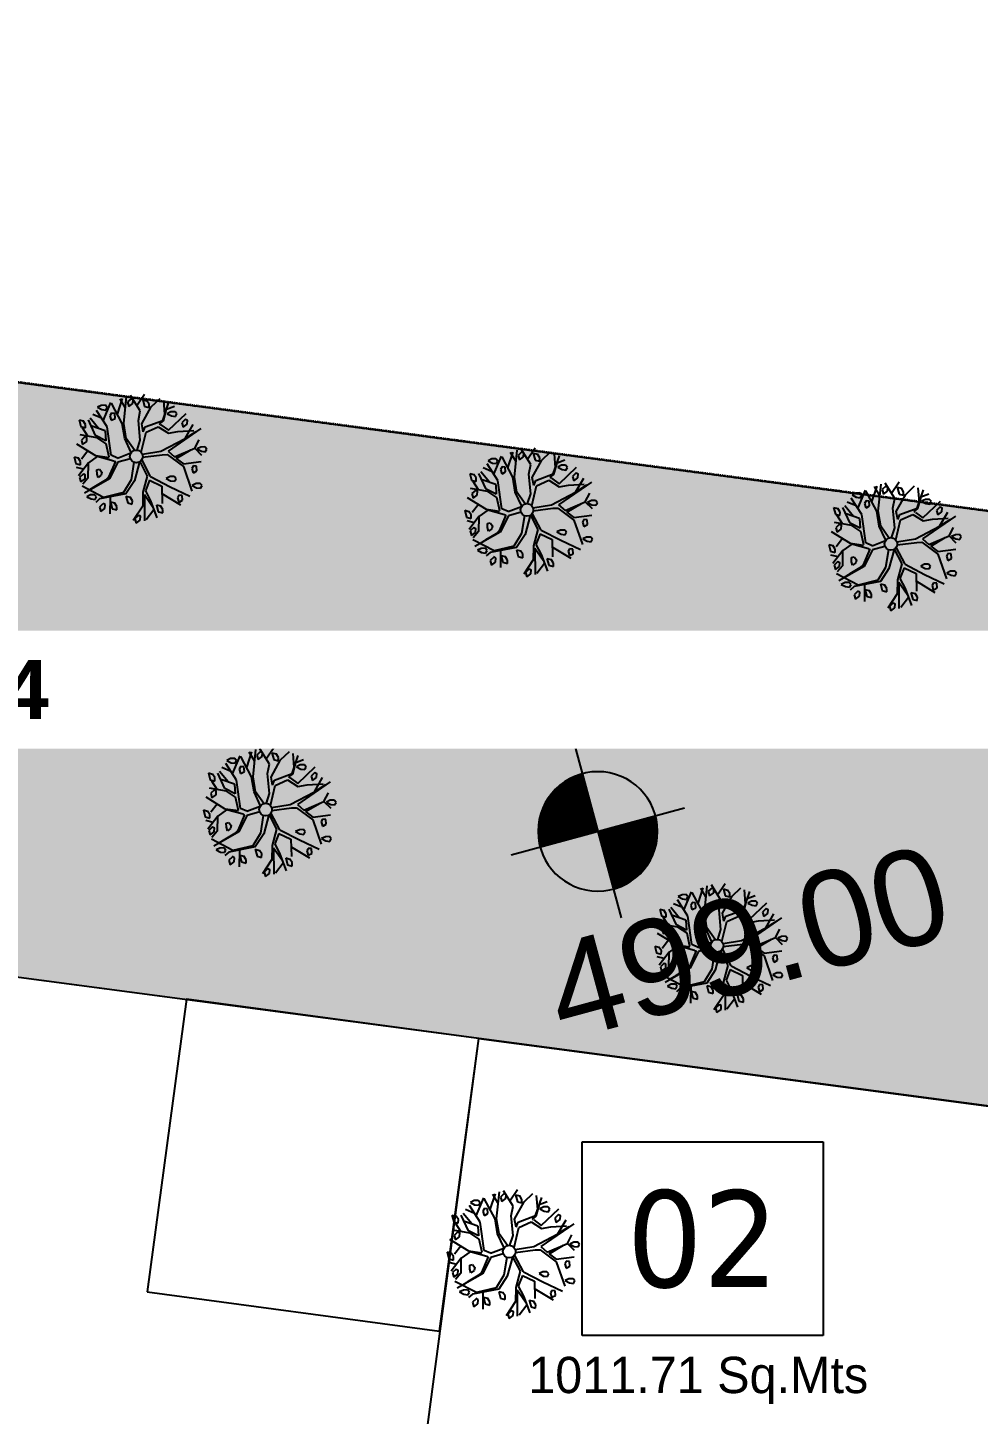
# Model space of a CAD drawing. Header units: millimetres. Extents: x -179928 to 528275, y -469666 to 511935.
# Drawn here: x 23532 to 43175, y 118033 to 146683 of the extents above; entities that cross this region are included whole.
import ezdxf
from ezdxf import colors
from ezdxf.entities.mleader import LeaderData, LeaderLine
from ezdxf.math import Vec2, Vec3

# ---------------------------------------------------------------- set-up
doc = ezdxf.new("R2010")
doc.units = ezdxf.units.MM
doc.linetypes.add('DASHDOT', pattern=[25.4, 12.7, -6.35, 0, -6.35])
for name, color, linetype in [('ad-Client road levels', 1, 'Continuous'), ('ad-Lvl-Entance road', 4, 'Continuous'), ('ad-Parking', 2, 'Continuous'), ('ad-Plot Areas-Sq.Mts', 7, 'Continuous'), ('ad-Plot Numbers', 7, 'Continuous'), ('ad-Road', 2, 'Continuous'), ('ad-Road Hatch', 8, 'Continuous')]:
    doc.layers.add(name, color=color, linetype=linetype)
doc.layers.add('ad-Plot Boundary', color=6, linetype='Continuous', true_color=0xff00ff)
doc.layers.add('ad-Site Boundary', color=1, linetype='DASHDOT', lineweight=35, true_color=0xff0000)
doc.styles.add('$0$grid_text', font='verdana.ttf', dxfattribs={"width": 0.9})
doc.styles.add('ARIAL', font='arial.ttf')
doc.styles.add('MtX_Century_Gothic', font='GOTHIC.TTF')
doc.styles.get("Standard").update_dxf_attribs({"font": 'arial.ttf'})

# ---------------------------------------------------------------- blocks, each defined once
blk = doc.blocks.new('Site boundary')
at = {"layer": 'ad-Site Boundary', "ltscale": 1.5}
blk.add_lwpolyline([(173109, 119497), (138698, 124061), (22116, 139516), (8441, 142366), (-3, 144081)], dxfattribs=at)
blk = doc.blocks.new('A$Cbbea0351')
at = {"layer": 'ad-Plot Numbers', "linetype": 'Continuous', "insert": (-330095, -344972), "char_height": 2000, "width": 2981.72, "attachment_point": 5, "style": '$0$grid_text', "bg_fill": 19, "box_fill_scale": 1.5, "bg_fill_color": 257, "bg_fill_transparency": 0}
blk.add_mtext('02', dxfattribs=at)
at = {"layer": 'ad-Plot Areas-Sq.Mts', "linetype": 'Continuous', "insert": (-330189, -347882), "char_height": 750, "width": 7305.59, "attachment_point": 5, "style": 'MtX_Century_Gothic', "bg_fill": 3, "box_fill_scale": 1.5, "bg_fill_color": 257, "bg_fill_transparency": 0}
blk.add_mtext('1011.71 Sq.Mts', dxfattribs=at)
blk = doc.blocks.new('Plot Numbers')
at = {"ltscale": 5}
blk.add_blockref('A$Cbbea0351', (367577, 466614), dxfattribs=at)
blk = doc.blocks.new('A$C4fb60e89')
at = {"layer": 'ad-Road Hatch', "ltscale": 5, "transparency": 33554687}
h = blk.add_hatch(dxfattribs=at)
h.set_pattern_fill('AR-HBONE', color=256, scale=15)
h.set_pattern_definition([(45, (-193247.7, -428758.8), (0, 2155.2615), [4572, -1524]), (135, (-192170.1, -427681.1), (2e-13, 2155.2615), [4572, -1524])])
h.paths.add_polyline_path([(175594, -250241), (169178, -249341), (167473, -249057), (167473, -138694), (101313, -138694), (101313, -199954), (101308, -237995), (101040, -268291), (101008, -280968), (101066, -293684), (101243, -311127), (100910, -319344), (100949, -333937), (100669, -366960), (100727, -390983), (100669, -404586), (100538, -420418), (100467, -428759), (92426, -427265), (92163, -427209), (92163, -321454), (24803, -321454), (24803, -412961), (15653, -411029), (15654, -321452), (-19535, -321452), (-34427, -319477), (-65207, -315395), (-171770, -301268), (-185854, -298333), (-193248, -296832), (-193244, -292908), (-191914, -285219), (-191839, -284679), (-183397, -286393), (-169723, -289243), (-53141, -304698), (-18730, -309262), (15653, -309262), (15653, 703), (24803, 1115), (24803, -129544), (92163, -129544), (92163, 15133), (101313, 17713), (101313, -129544), (167473, -129544), (167473, 35552), (175738, 37855), (175849, 28595), (175836, 25947), (175777, 14040), (175855, 2316), (175660, -18036), (175731, -34039), (175718, -46839), (175673, -63402), (175816, -82072), (175542, -106356), (175490, -124641), (175575, -145019), (175731, -168892), (175797, -181269), (175797, -192667), (175744, -208200), (175829, -223277), (175888, -234871)])
h.paths.add_polyline_path([(24803, -309264), (92163, -309264), (92163, -138694), (24803, -138694)], flags=16)
at = {"layer": 'ad-Road', "ltscale": 5}
blk.add_lwpolyline([(-34427, -319477), (-65207, -315395), (-171770, -301268), (-185854, -298333), (-193248, -296832), (-193244, -292908), (-191914, -285219), (-191839, -284679), (-183397, -286393), (-169723, -289243), (-53141, -304698), (-18730, -309262)], dxfattribs=at)
blk = doc.blocks.new('zw$A88E')
at = {"layer": 'ad-Plot Boundary', "ltscale": 5}
for points in [[(-368986, -334687), (-368989, -337740), (-371134, -349465), (-373560, -367195), (-338868, -372204), (-334720, -340818), (-347508, -339123), (-361592, -336188), (-368986, -334687)], [(-334720, -340818), (-303171, -345001), (-307365, -376729), (-327072, -373827), (-338868, -372204)]]:
    blk.add_lwpolyline(points, close=True, dxfattribs=at)
blk = doc.blocks.new('zw$944D')
at = {"layer": 'ad-Parking', "ltscale": 5}
blk.add_lwpolyline([(0, 0), (6100, 0), (6100, 6100), (0, 6100)], close=True, dxfattribs=at)
blk = doc.blocks.new('zw$2786')
at = {"layer": 'ad-Parking', "ltscale": 5, "rotation": 352.3389705330779}
blk.add_blockref('zw$944D', (-153946, -227439), dxfattribs=at)
blk = doc.blocks.new("Plot's Boundary")
at = {"layer": 'ad-Road', "ltscale": 5}
blk.add_blockref('A$C4fb60e89', (191839, 428759), dxfattribs=at)
at = {"layer": 'ad-Parking', "ltscale": 5}
blk.add_blockref('zw$2786', (179944, 348002), dxfattribs=at)
at = {"layer": 'ad-Plot Boundary', "ltscale": 5}
blk.add_blockref('zw$A88E', (367577, 466614), dxfattribs=at)
blk = doc.blocks.new('ERFWEF')
at = {"color": 219, "linetype": 'Continuous', "true_color": 0x642165}
for p, q in [((260795.741, 1945739.867), (260795.655, 1945739.85)), ((260795.655, 1945739.85), (260795.728, 1945739.781)), ((260795.695, 1945739.551), (260795.948, 1945739.873)), ((260795.823, 1945739.846), (260795.741, 1945739.867)), ((260795.848, 1945739.791), (260795.823, 1945739.846)), ((260796.061, 1945739.39), (260795.955, 1945739.855)), ((260796.013, 1945739.602), (260796.202, 1945739.889)), ((260796.09, 1945739.382), (260796.294, 1945739.908)), ((260796.204, 1945739.695), (260796.149, 1945739.895)), ((260796.378, 1945739.844), (260796.284, 1945739.793)), ((260796.378, 1945739.844), (260796.41, 1945739.814)), ((260796.487, 1945739.548), (260796.379, 1945739.903)), ((260796.383, 1945739.735), (260796.41, 1945739.814)), ((260796.45, 1945739.671), (260796.665, 1945739.854)), ((260795.22, 1945739.7), (260795.218, 1945739.554)), ((260795.218, 1945739.554), (260795.303, 1945739.505)), ((260795.22, 1945739.7), (260795.296, 1945739.656)), ((260795.324, 1945739.573), (260795.296, 1945739.656)), ((260795.303, 1945739.505), (260795.324, 1945739.573)), ((260795.465, 1945739.298), (260795.405, 1945739.649)), ((260795.567, 1945739.414), (260795.45, 1945739.67)), ((260795.678, 1945739.608), (260795.52, 1945739.734)), ((260795.743, 1945739.406), (260795.621, 1945739.793)), ((260795.728, 1945739.781), (260795.805, 1945739.749)), ((260795.805, 1945739.749), (260795.848, 1945739.791)), ((260795.901, 1945739.654), (260795.857, 1945739.612)), ((260795.857, 1945739.612), (260795.859, 1945739.517)), ((260795.879, 1945739.519), (260795.945, 1945739.534)), ((260795.963, 1945739.631), (260795.901, 1945739.654)), ((260795.945, 1945739.534), (260795.963, 1945739.631)), ((260796.284, 1945739.793), (260796.286, 1945739.698)), ((260796.286, 1945739.698), (260796.383, 1945739.735)), ((260796.398, 1945739.366), (260796.487, 1945739.548)), ((260796.447, 1945739.279), (260796.731, 1945739.57)), ((260796.597, 1945739.758), (260796.596, 1945739.612)), ((260796.596, 1945739.612), (260796.68, 1945739.563)), ((260796.597, 1945739.758), (260796.674, 1945739.714)), ((260796.701, 1945739.631), (260796.674, 1945739.714)), ((260796.68, 1945739.563), (260796.701, 1945739.631)), ((260796.731, 1945739.57), (260796.95, 1945739.689)), ((260796.884, 1945739.235), (260797.107, 1945739.562)), ((260796.96, 1945739.347), (260797.014, 1945739.629)), ((260795.249, 1945739.334), (260795.155, 1945739.283)), ((260795.155, 1945739.283), (260795.157, 1945739.188)), ((260795.482, 1945739.241), (260795.158, 1945739.395)), ((260795.307, 1945739.324), (260795.246, 1945739.519)), ((260795.249, 1945739.334), (260795.281, 1945739.303)), ((260795.254, 1945739.225), (260795.281, 1945739.303)), ((260795.679, 1945739.339), (260795.436, 1945739.503)), ((260795.638, 1945739.139), (260795.465, 1945739.298)), ((260795.632, 1945739.072), (260795.482, 1945739.241)), ((260795.679, 1945739.339), (260795.638, 1945739.139)), ((260795.667, 1945738.818), (260795.743, 1945739.406)), ((260795.859, 1945739.517), (260795.879, 1945739.519)), ((260796.028, 1945739.079), (260796.061, 1945739.39)), ((260796.057, 1945739.07), (260796.09, 1945739.382)), ((260796.328, 1945738.961), (260796.398, 1945739.366)), ((260796.432, 1945739.111), (260796.447, 1945739.279)), ((260796.5, 1945739.201), (260796.884, 1945739.235)), ((260796.895, 1945739.22), (260797.022, 1945739.435)), ((260796.945, 1945739.007), (260797.386, 1945739.246)), ((260797.094, 1945739.363), (260797.008, 1945739.345)), ((260797.008, 1945739.345), (260797.082, 1945739.276)), ((260797.019, 1945739.438), (260797.193, 1945739.454)), ((260797.082, 1945739.276), (260797.158, 1945739.245)), ((260797.177, 1945739.341), (260797.094, 1945739.363)), ((260797.158, 1945739.245), (260797.202, 1945739.287)), ((260797.202, 1945739.287), (260797.177, 1945739.341)), ((260794.921, 1945738.99), (260794.919, 1945738.843)), ((260794.921, 1945738.99), (260794.997, 1945738.945)), ((260795.361, 1945738.89), (260795.044, 1945739.227)), ((260795.226, 1945739.033), (260795.055, 1945738.904)), ((260795.157, 1945739.188), (260795.254, 1945739.225)), ((260795.616, 1945738.789), (260795.632, 1945739.072)), ((260796.08, 1945738.763), (260796.028, 1945739.079)), ((260796.159, 1945738.792), (260796.057, 1945739.07)), ((260796.212, 1945738.783), (260796.328, 1945738.961)), ((260796.283, 1945738.715), (260796.487, 1945739.091)), ((260796.432, 1945739.111), (260796.5, 1945739.201)), ((260796.487, 1945739.091), (260796.759, 1945739.133)), ((260796.759, 1945739.133), (260796.93, 1945738.949)), ((260796.803, 1945739.185), (260796.895, 1945739.22)), ((260796.822, 1945739.159), (260796.803, 1945739.185)), ((260796.824, 1945739.158), (260796.945, 1945739.007)), ((260796.93, 1945738.949), (260797.126, 1945738.929)), ((260797.232, 1945738.752), (260797.469, 1945738.989)), ((260797.347, 1945739.134), (260797.253, 1945739.083)), ((260797.253, 1945739.083), (260797.255, 1945738.988)), ((260797.255, 1945738.988), (260797.352, 1945739.025)), ((260797.347, 1945739.134), (260797.379, 1945739.103)), ((260797.352, 1945739.025), (260797.379, 1945739.103)), ((260795.171, 1945738.79), (260794.902, 1945738.583)), ((260795.04, 1945738.69), (260794.909, 1945738.766)), ((260794.919, 1945738.843), (260795.004, 1945738.794)), ((260795.025, 1945738.862), (260794.997, 1945738.945)), ((260795.004, 1945738.794), (260795.025, 1945738.862)), ((260795.165, 1945738.788), (260795.08, 1945738.491)), ((260795.381, 1945738.867), (260795.171, 1945738.79)), ((260795.611, 1945738.78), (260795.361, 1945738.89)), ((260795.691, 1945738.687), (260795.381, 1945738.867)), ((260795.717, 1945738.672), (260795.498, 1945738.394)), ((260795.78, 1945738.729), (260795.667, 1945738.818)), ((260795.691, 1945738.688), (260795.717, 1945738.672)), ((260795.78, 1945738.729), (260796.074, 1945738.757)), ((260796.294, 1945738.669), (260796.68, 1945738.628)), ((260796.68, 1945738.628), (260797.232, 1945738.752)), ((260797.6, 1945738.867), (260796.824, 1945738.591)), ((260797.126, 1945738.929), (260797.447, 1945738.863)), ((260797.232, 1945738.752), (260797.495, 1945738.834)), ((260795.012, 1945738.6), (260794.919, 1945738.549)), ((260794.919, 1945738.549), (260794.92, 1945738.454)), ((260794.92, 1945738.454), (260795.018, 1945738.492)), ((260795.08, 1945738.491), (260794.942, 1945738.396)), ((260795.012, 1945738.6), (260795.044, 1945738.57)), ((260795.018, 1945738.492), (260795.044, 1945738.57)), ((260795.284, 1945738.521), (260795.302, 1945738.604)), ((260795.285, 1945738.447), (260795.284, 1945738.521)), ((260795.361, 1945738.476), (260795.285, 1945738.447)), ((260795.302, 1945738.604), (260795.36, 1945738.602)), ((260795.36, 1945738.602), (260795.392, 1945738.531)), ((260795.392, 1945738.531), (260795.361, 1945738.476)), ((260795.498, 1945738.394), (260795.418, 1945738.354)), ((260795.763, 1945738.646), (260795.509, 1945738.36)), ((260795.763, 1945738.645), (260795.764, 1945738.644)), ((260796.033, 1945738.646), (260795.764, 1945738.644)), ((260796.084, 1945738.557), (260795.931, 1945738.22)), ((260796.197, 1945738.535), (260795.993, 1945738.184)), ((260796.203, 1945738.537), (260796.272, 1945738.209)), ((260796.336, 1945738.18), (260796.252, 1945738.566)), ((260796.282, 1945738.608), (260796.687, 1945738.554)), ((260796.687, 1945738.554), (260796.789, 1945738.53)), ((260796.789, 1945738.53), (260797.047, 1945738.204)), ((260796.824, 1945738.591), (260796.92, 1945738.442)), ((260796.92, 1945738.442), (260797.371, 1945738.507)), ((260796.947, 1945738.403), (260797.284, 1945738.495)), ((260796.947, 1945738.403), (260797.06, 1945738.255)), ((260797.371, 1945738.507), (260797.505, 1945738.652)), ((260797.371, 1945738.507), (260797.469, 1945738.334)), ((260797.5, 1945738.497), (260797.414, 1945738.48)), ((260797.414, 1945738.48), (260797.488, 1945738.411)), ((260797.488, 1945738.411), (260797.564, 1945738.379)), ((260797.582, 1945738.476), (260797.5, 1945738.497)), ((260797.564, 1945738.379), (260797.607, 1945738.421)), ((260797.607, 1945738.421), (260797.582, 1945738.476)), ((260795.286, 1945738.021), (260794.921, 1945738.361)), ((260795.509, 1945738.36), (260794.929, 1945738.21)), ((260795.042, 1945738.142), (260794.956, 1945738.125)), ((260794.956, 1945738.125), (260795.03, 1945738.056)), ((260795.124, 1945738.121), (260795.042, 1945738.142)), ((260795.19, 1945738.286), (260795.048, 1945738.245)), ((260795.149, 1945738.067), (260795.124, 1945738.121)), ((260795.418, 1945738.354), (260795.185, 1945738.286)), ((260795.931, 1945738.22), (260795.709, 1945738.009)), ((260795.993, 1945738.184), (260795.754, 1945737.971)), ((260796.272, 1945738.209), (260796.099, 1945737.911)), ((260796.298, 1945738.112), (260796.157, 1945737.925)), ((260796.298, 1945738.112), (260796.508, 1945737.932)), ((260796.336, 1945738.18), (260796.672, 1945737.872)), ((260797.047, 1945738.204), (260797.083, 1945737.668)), ((260797.06, 1945738.255), (260797.428, 1945738.205)), ((260797.248, 1945738.161), (260797.205, 1945738.119)), ((260797.205, 1945738.119), (260797.207, 1945738.024)), ((260797.311, 1945738.138), (260797.248, 1945738.161)), ((260797.292, 1945738.042), (260797.311, 1945738.138)), ((260795.03, 1945738.056), (260795.106, 1945738.025)), ((260795.199, 1945738.013), (260795.103, 1945737.963)), ((260795.106, 1945738.025), (260795.149, 1945738.067)), ((260795.239, 1945737.894), (260795.155, 1945737.849)), ((260795.155, 1945737.849), (260795.157, 1945737.754)), ((260795.754, 1945737.971), (260795.199, 1945738.013)), ((260795.281, 1945737.87), (260795.244, 1945737.904)), ((260795.254, 1945737.791), (260795.281, 1945737.87)), ((260795.709, 1945738.009), (260795.286, 1945738.021)), ((260795.418, 1945737.991), (260795.324, 1945737.659)), ((260795.401, 1945737.894), (260795.399, 1945737.747)), ((260795.401, 1945737.894), (260795.477, 1945737.849)), ((260795.505, 1945737.766), (260795.477, 1945737.849)), ((260795.741, 1945737.924), (260795.739, 1945737.778)), ((260795.741, 1945737.924), (260795.817, 1945737.88)), ((260795.844, 1945737.797), (260795.817, 1945737.88)), ((260796.116, 1945737.855), (260795.975, 1945737.328)), ((260796.099, 1945737.911), (260796.019, 1945737.63)), ((260796.116, 1945737.855), (260796.217, 1945737.574)), ((260796.157, 1945737.925), (260796.206, 1945737.697)), ((260796.508, 1945737.932), (260796.422, 1945737.584)), ((260796.726, 1945738.076), (260796.64, 1945738.059)), ((260796.64, 1945738.059), (260796.713, 1945737.989)), ((260796.672, 1945737.872), (260797.014, 1945737.579)), ((260796.713, 1945737.989), (260796.79, 1945737.958)), ((260796.808, 1945738.055), (260796.726, 1945738.076)), ((260796.79, 1945737.958), (260796.833, 1945738)), ((260796.833, 1945738), (260796.808, 1945738.055)), ((260797.207, 1945738.024), (260797.227, 1945738.026)), ((260797.227, 1945738.026), (260797.292, 1945738.042)), ((260795.157, 1945737.754), (260795.254, 1945737.791)), ((260795.399, 1945737.747), (260795.484, 1945737.698)), ((260795.484, 1945737.698), (260795.505, 1945737.766)), ((260795.739, 1945737.778), (260795.824, 1945737.729)), ((260796.019, 1945737.63), (260795.752, 1945737.399)), ((260795.824, 1945737.729), (260795.844, 1945737.797)), ((260796.206, 1945737.697), (260796.239, 1945737.326)), ((260796.301, 1945737.586), (260796.299, 1945737.439)), ((260796.301, 1945737.586), (260796.377, 1945737.541)), ((260796.405, 1945737.458), (260796.377, 1945737.541)), ((260796.471, 1945737.782), (260796.779, 1945737.458)), ((260796.803, 1945737.656), (260796.76, 1945737.614)), ((260796.76, 1945737.614), (260796.762, 1945737.519)), ((260796.762, 1945737.519), (260796.782, 1945737.521)), ((260796.782, 1945737.521), (260796.847, 1945737.536)), ((260796.866, 1945737.633), (260796.803, 1945737.656)), ((260796.847, 1945737.536), (260796.866, 1945737.633)), ((260797.207, 1945737.796), (260797.121, 1945737.779)), ((260797.121, 1945737.779), (260797.194, 1945737.71)), ((260797.194, 1945737.71), (260797.271, 1945737.679)), ((260797.289, 1945737.775), (260797.207, 1945737.796)), ((260797.271, 1945737.679), (260797.314, 1945737.721)), ((260797.314, 1945737.721), (260797.289, 1945737.775)), ((260795.891, 1945737.474), (260795.797, 1945737.422)), ((260795.797, 1945737.422), (260795.799, 1945737.328)), ((260795.799, 1945737.328), (260795.896, 1945737.365)), ((260795.891, 1945737.474), (260795.923, 1945737.443)), ((260795.896, 1945737.365), (260795.923, 1945737.443)), ((260796.224, 1945737.499), (260796.015, 1945737.339)), ((260796.299, 1945737.439), (260796.384, 1945737.39)), ((260796.384, 1945737.39), (260796.405, 1945737.458))]:
    blk.add_line(p, q, dxfattribs=at)
blk.add_circle((260796.163, 1945738.661), 0.131, dxfattribs=at)
blk = doc.blocks.new('zw$E387')
at = {"color": 6, "xscale": 999.9541051248865, "yscale": 999.9541051248865, "zscale": 999.9541051248865, "rotation": 15.20137085992778}
for p in [(258539495, -1945814509, -16702), (258547566, -1945815616, -16480), (258555087, -1945816320, -16836), (258542167, -1945821807, -16797), (258551495, -1945824620, -17236), (258547200, -1945830941, 996782)]:
    blk.add_blockref('ERFWEF', p, dxfattribs=at)
blk = doc.blocks.new('LVL')
at = {"layer": 'ad-Client road levels'}
for p, q in [((0.7, -186.7), (0.5, 188.3)), ((-186.9, 0.7), (188.1, 0.8))]:
    blk.add_line(p, q, dxfattribs=at)
at = {"layer": 'ad-Client road levels', "const_width": 125}
for points in [[(63.1, 0.8, 0.414214), (0.6, 63.3)], [(-61.9, 0.7, 0.414214), (0.6, -61.7, 0.414214)]]:
    blk.add_lwpolyline(points, format="xyb", dxfattribs=at)
at = {"layer": 'ad-Client road levels'}
blk.add_circle((0.6, 0.8), 125, dxfattribs=at)
at = {"layer": 'ad-Client road levels', "color": 3, "true_color": 0x00fa00, "style": 'ARIAL'}
blk.add_attdef('EL.+0.00', (194.3, 102.2), '', height=200, rotation=0.0254, dxfattribs=at)
blk = doc.blocks.new('zw$1F4')
at = {"layer": 'ad-Client road levels'}
ref = blk.add_blockref('LVL', (179263, -72784), dxfattribs=dict(at, xscale=-9.879899047387294, yscale=9.879899047387292, zscale=9.879899047387289, rotation=195.201370859182))
ref.add_attrib('EL.+0.00', '499.00', (178548, -77135), dxfattribs={"height": 1976, "rotation": 15.176, "style": 'ARIAL'})
blk = doc.blocks.new('zw$1B0B')
at = {"layer": 'ad-Lvl-Entance road'}
ml = blk.add_multileader_mtext('Standard', dxfattribs=at)
ml.set_content('{\\fArial|b1|i0|c0|p34;499.24}', color=256)
ml.set_leader_properties()
ml.build(insert=Vec2(0, 0))
ml.multileader.update_dxf_attribs({"has_text_frame": 1, "arrow_head_size": 1219, "scale": 12})
ctx = ml.context
ctx.base_point, ctx.scale, ctx.char_height, ctx.arrow_head_size, ctx.landing_gap_size, ctx.plane_origin = Vec3(24134, 33575), 12, 1219.19, 1219, 610, Vec3(22295, 28855)
notes = []
notes.append((ctx, [(0, (1, 1, 0), (23289, 33575), (1, 0), 845, [(0, [(22295, 28855)], 0, [])])]))
ctx.mtext.insert, ctx.mtext.width, ctx.mtext.defined_height, ctx.mtext.flow_direction = Vec3(24744, 34196), 5138.49, 1392, 5
ctx.mtext.has_bg_fill, ctx.mtext.bg_color, ctx.mtext.bg_scale_factor, ctx.mtext.bg_transparency, ctx.mtext.use_window_bg_color = 1, -1027028792, 1.5, 0, 1
for ctx, leaders in notes:
    for number, flags, end, landing, length, lines in leaders:
        leader = LeaderData()
        leader.index, (leader.has_last_leader_line, leader.has_dogleg_vector, leader.attachment_direction) = number, flags
        leader.last_leader_point, leader.dogleg_vector, leader.dogleg_length = Vec3(end), Vec3(landing), length
        for number, points, colour, breaks in lines:
            line = LeaderLine()
            line.index, line.vertices, line.color, line.breaks = number, Vec3.list(points), colors.encode_raw_color(colour), breaks
            leader.lines.append(line)
        ctx.leaders.append(leader)

msp = doc.modelspace()

# ---------------------------------------------------------------- block references
at = {"ltscale": 5}
msp.add_blockref("Plot's Boundary", (0, 0), dxfattribs=at)

# ---------------------------------------------------------------- next in the draw order: block references
msp.add_blockref('Site boundary', (0, 0))
msp.add_blockref('zw$E387', (0, 0), dxfattribs=at)
at = {"layer": 'ad-Client road levels'}
msp.add_blockref('zw$1F4', (-143957, 202866), dxfattribs=at)

# ---------------------------------------------------------------- next in the draw order: block references
at = {"layer": 'ad-Lvl-Entance road', "ltscale": 5}
msp.add_blockref('zw$1B0B', (-5983, 99419), dxfattribs=at)

# ---------------------------------------------------------------- next in the draw order: block references
at = {"ltscale": 5}
msp.add_blockref('Plot Numbers', (0, 0), dxfattribs=at)

doc.saveas('drawing.dxf')
